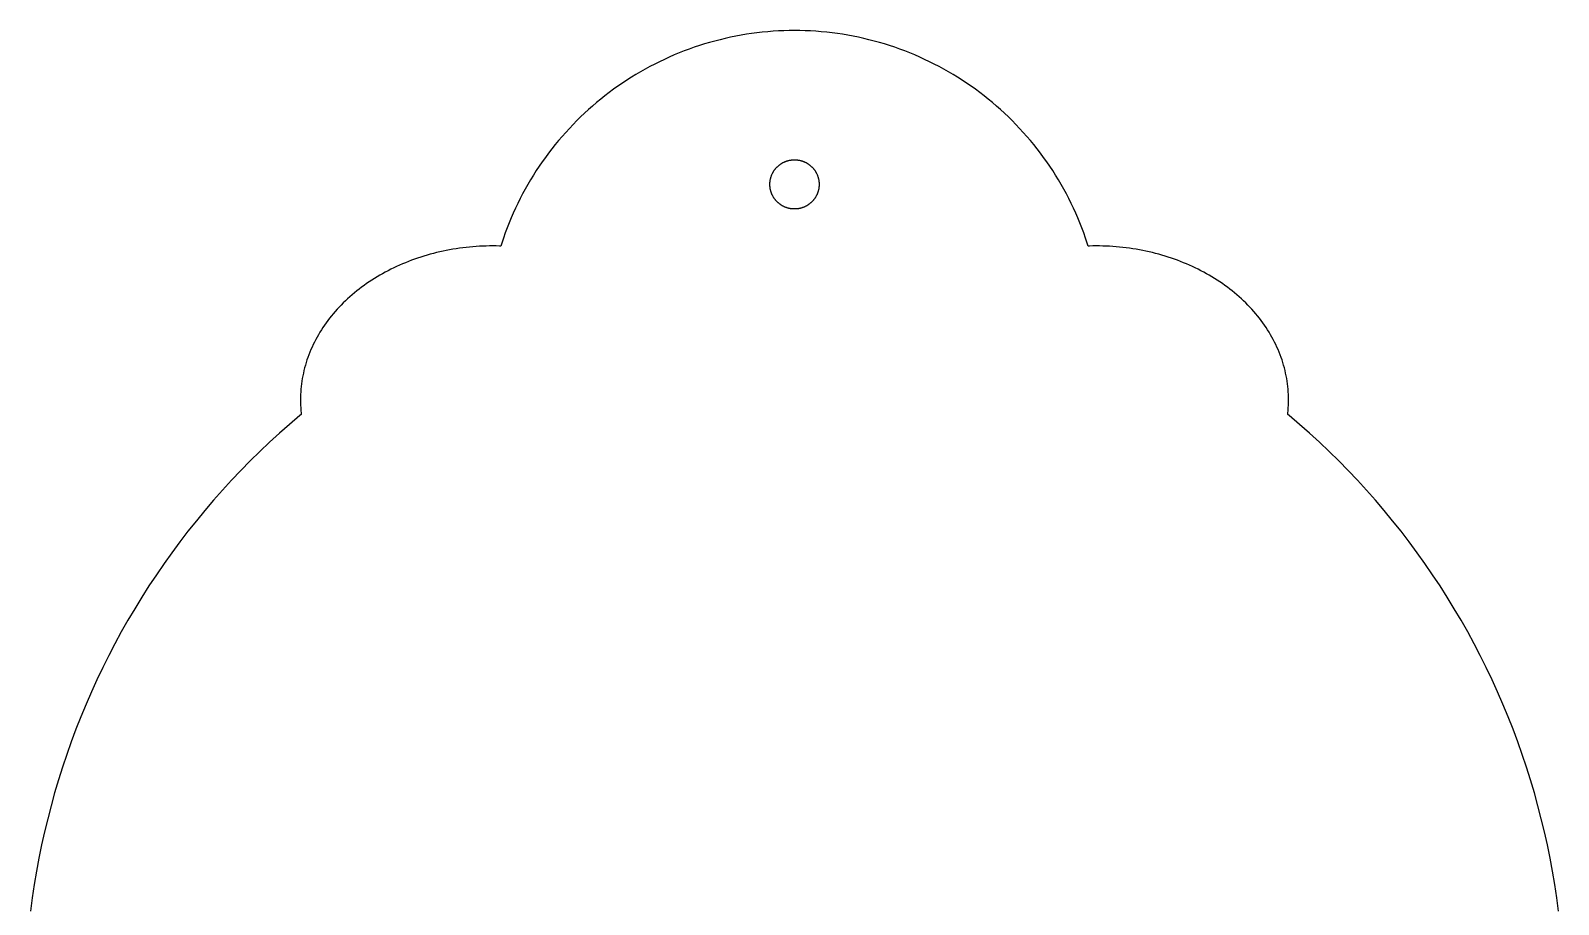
# Model space of a CAD drawing. Header units: metres. Extents: x -125 to 125, y -125 to 158.
# Drawn here: x -124.1 to 124.1, y 16.3 to 158.3 of the extents above; entities that cross this region are included whole.
import ezdxf

# ---------------------------------------------------------------- set-up
doc = ezdxf.new("R2010")
doc.units = ezdxf.units.M

msp = doc.modelspace()

# ---------------------------------------------------------------- linework, layer by layer
for p, q in [((-13.7819, 156.396), (-14.6186, 156.149)), ((-12.9409, 156.63), (-13.7819, 156.396)), ((-12.0961, 156.848), (-12.9409, 156.63)), ((-11.2475, 157.052), (-12.0961, 156.848)), ((-10.3956, 157.241), (-11.2475, 157.052)), ((-9.54044, 157.415), (-10.3956, 157.241)), ((-8.6824, 157.574), (-9.54044, 157.415)), ((-7.82172, 157.718), (-8.6824, 157.574)), ((-6.95865, 157.847), (-7.82172, 157.718)), ((-6.09346, 157.961), (-6.95865, 157.847)), ((-5.22641, 158.059), (-6.09346, 157.961)), ((-4.35777, 158.143), (-5.22641, 158.059)), ((-3.48782, 158.212), (-4.35777, 158.143)), ((-2.61679, 158.265), (-3.48782, 158.212)), ((-1.74496, 158.303), (-2.61679, 158.265)), ((-0.87262, 158.326), (-1.74496, 158.303)), ((0, 158.333), (-0.87262, 158.326)), ((0.87262, 158.326), (0, 158.333)), ((1.74496, 158.303), (0.87262, 158.326)), ((2.61679, 158.265), (1.74496, 158.303)), ((3.48782, 158.212), (2.61679, 158.265)), ((4.35777, 158.143), (3.48782, 158.212)), ((5.22641, 158.059), (4.35777, 158.143)), ((6.09346, 157.961), (5.22641, 158.059)), ((6.95865, 157.847), (6.09346, 157.961)), ((7.82172, 157.718), (6.95865, 157.847)), ((8.6824, 157.574), (7.82172, 157.718)), ((9.54044, 157.415), (8.6824, 157.574)), ((10.3956, 157.241), (9.54044, 157.415)), ((11.2475, 157.052), (10.3956, 157.241)), ((12.0961, 156.848), (11.2475, 157.052)), ((12.9409, 156.63), (12.0961, 156.848)), ((13.7819, 156.396), (12.9409, 156.63)), ((14.6186, 156.149), (13.7819, 156.396)), ((-20.3368, 154.011), (-21.1309, 153.649)), ((-19.5365, 154.359), (-20.3368, 154.011)), ((-18.7303, 154.693), (-19.5365, 154.359)), ((-17.9184, 155.012), (-18.7303, 154.693)), ((-17.101, 155.318), (-17.9184, 155.012)), ((-16.2784, 155.609), (-17.101, 155.318)), ((-15.4508, 155.886), (-16.2784, 155.609)), ((-14.6186, 156.149), (-15.4508, 155.886)), ((15.4508, 155.886), (14.6186, 156.149)), ((16.2784, 155.609), (15.4508, 155.886)), ((17.101, 155.318), (16.2784, 155.609)), ((17.9184, 155.012), (17.101, 155.318)), ((18.7303, 154.693), (17.9184, 155.012)), ((19.5365, 154.359), (18.7303, 154.693)), ((20.3368, 154.011), (19.5365, 154.359)), ((21.1309, 153.649), (20.3368, 154.011)), ((-25, 151.635), (-25.7519, 151.192)), ((-24.2405, 152.064), (-25, 151.635)), ((-23.4736, 152.481), (-24.2405, 152.064)), ((-22.6995, 152.884), (-23.4736, 152.481)), ((-21.9185, 153.273), (-22.6995, 152.884)), ((-21.1309, 153.649), (-21.9185, 153.273)), ((21.9185, 153.273), (21.1309, 153.649)), ((22.6995, 152.884), (21.9185, 153.273)), ((23.4736, 152.481), (22.6995, 152.884)), ((24.2405, 152.064), (23.4736, 152.481)), ((25, 151.635), (24.2405, 152.064)), ((25.7519, 151.192), (25, 151.635)), ((-28.6788, 149.291), (-29.3893, 148.784)), ((-27.9596, 149.785), (-28.6788, 149.291)), ((-27.2319, 150.267), (-27.9596, 149.785)), ((-26.496, 150.736), (-27.2319, 150.267)), ((-25.7519, 151.192), (-26.496, 150.736)), ((26.496, 150.736), (25.7519, 151.192)), ((27.2319, 150.267), (26.496, 150.736)), ((27.9596, 149.785), (27.2319, 150.267)), ((28.6788, 149.291), (27.9596, 149.785)), ((29.3893, 148.784), (28.6788, 149.291)), ((-32.1394, 146.636), (-32.8029, 146.069)), ((-31.466, 147.191), (-32.1394, 146.636)), ((-30.7831, 147.734), (-31.466, 147.191)), ((-30.0907, 148.265), (-30.7831, 147.734)), ((-29.3893, 148.784), (-30.0907, 148.265)), ((30.0907, 148.265), (29.3893, 148.784)), ((30.7831, 147.734), (30.0907, 148.265)), ((31.466, 147.191), (30.7831, 147.734)), ((32.1394, 146.636), (31.466, 147.191)), ((32.8029, 146.069), (32.1394, 146.636)), ((-34.7329, 144.3), (-35.3553, 143.689)), ((-34.0999, 144.901), (-34.7329, 144.3)), ((-33.4565, 145.491), (-34.0999, 144.901)), ((-32.8029, 146.069), (-33.4565, 145.491)), ((33.4565, 145.491), (32.8029, 146.069)), ((34.0999, 144.901), (33.4565, 145.491)), ((34.7329, 144.3), (34.0999, 144.901)), ((35.3553, 143.689), (34.7329, 144.3)), ((-37.1572, 141.79), (-37.7355, 141.136)), ((-36.5677, 142.433), (-37.1572, 141.79)), ((-35.967, 143.066), (-36.5677, 142.433)), ((-35.3553, 143.689), (-35.967, 143.066)), ((35.967, 143.066), (35.3553, 143.689)), ((36.5677, 142.433), (35.967, 143.066)), ((37.1572, 141.79), (36.5677, 142.433)), ((37.7355, 141.136), (37.1572, 141.79)), ((-39.4005, 139.116), (-39.9318, 138.424)), ((-38.8573, 139.799), (-39.4005, 139.116)), ((-38.3022, 140.473), (-38.8573, 139.799)), ((-37.7355, 141.136), (-38.3022, 140.473)), ((38.3022, 140.473), (37.7355, 141.136)), ((38.8573, 139.799), (38.3022, 140.473)), ((39.4005, 139.116), (38.8573, 139.799)), ((39.9318, 138.424), (39.4005, 139.116)), ((-40.9576, 137.012), (-41.4519, 136.293)), ((-40.4508, 137.723), (-40.9576, 137.012)), ((-39.9318, 138.424), (-40.4508, 137.723)), ((-2.51727, 136.442), (-2.46263, 136.485)), ((-2.46263, 136.485), (-2.40726, 136.528)), ((-2.40726, 136.528), (-2.35114, 136.569)), ((-2.35114, 136.569), (-2.2943, 136.61)), ((-2.2943, 136.61), (-2.23677, 136.649)), ((-2.23677, 136.649), (-2.17854, 136.688)), ((-2.17854, 136.688), (-2.11967, 136.726)), ((-2.11967, 136.726), (-2.06015, 136.762)), ((-2.06015, 136.762), (-2, 136.797)), ((-2, 136.797), (-1.93922, 136.832)), ((-1.93922, 136.832), (-1.87788, 136.865)), ((-1.87788, 136.865), (-1.81595, 136.897)), ((-1.81595, 136.897), (-1.75348, 136.928)), ((-1.75348, 136.928), (-1.69046, 136.959)), ((-1.69046, 136.959), (-1.62694, 136.988)), ((-1.62694, 136.988), (-1.56291, 137.015)), ((-1.56291, 137.015), (-1.49841, 137.042)), ((-1.49841, 137.042), (-1.43347, 137.068)), ((-1.43347, 137.068), (-1.36807, 137.092)), ((-1.36807, 137.092), (-1.30226, 137.115)), ((-1.30226, 137.115), (-1.23605, 137.138)), ((-1.23605, 137.138), (-1.16948, 137.159)), ((-1.16948, 137.159), (-1.10254, 137.178)), ((-1.10254, 137.178), (-1.03526, 137.197)), ((-1.03526, 137.197), (-0.967682, 137.215)), ((-0.967682, 137.215), (-0.899796, 137.231)), ((-0.899796, 137.231), (-0.831635, 137.246)), ((-0.831635, 137.246), (-0.763229, 137.26)), ((-0.763229, 137.26), (-0.69458, 137.273)), ((-0.69458, 137.273), (-0.625732, 137.284)), ((-0.625732, 137.284), (-0.556686, 137.294)), ((-0.556686, 137.294), (-0.487473, 137.304)), ((-0.487473, 137.304), (-0.418106, 137.311)), ((-0.418106, 137.311), (-0.348618, 137.318)), ((-0.348618, 137.318), (-0.279022, 137.324)), ((-0.279022, 137.324), (-0.209335, 137.328)), ((-0.209335, 137.328), (-0.139587, 137.331)), ((-0.139587, 137.331), (-0.069809, 137.333)), ((-0.069809, 137.333), (0, 137.333)), ((0, 137.333), (0.069809, 137.333)), ((0.069809, 137.333), (0.139587, 137.331)), ((0.139587, 137.331), (0.209335, 137.328)), ((0.209335, 137.328), (0.279022, 137.324)), ((0.279022, 137.324), (0.348618, 137.318)), ((0.348618, 137.318), (0.418106, 137.311)), ((0.418106, 137.311), (0.487473, 137.304)), ((0.487473, 137.304), (0.556686, 137.294)), ((0.556686, 137.294), (0.625732, 137.284)), ((0.625732, 137.284), (0.69458, 137.273)), ((0.69458, 137.273), (0.763229, 137.26)), ((0.763229, 137.26), (0.831635, 137.246)), ((0.831635, 137.246), (0.899796, 137.231)), ((0.899796, 137.231), (0.967682, 137.215)), ((0.967682, 137.215), (1.03526, 137.197)), ((1.03526, 137.197), (1.10254, 137.178)), ((1.10254, 137.178), (1.16948, 137.159)), ((1.16948, 137.159), (1.23605, 137.138)), ((1.23605, 137.138), (1.30226, 137.115)), ((1.30226, 137.115), (1.36807, 137.092)), ((1.36807, 137.092), (1.43347, 137.068)), ((1.43347, 137.068), (1.49841, 137.042)), ((1.49841, 137.042), (1.56291, 137.015)), ((1.56291, 137.015), (1.62694, 136.988)), ((1.62694, 136.988), (1.69046, 136.959)), ((1.69046, 136.959), (1.75348, 136.928)), ((1.75348, 136.928), (1.81595, 136.897)), ((1.81595, 136.897), (1.87788, 136.865)), ((1.87788, 136.865), (1.93922, 136.832)), ((1.93922, 136.832), (2, 136.797)), ((2, 136.797), (2.06015, 136.762)), ((2.06015, 136.762), (2.11967, 136.726)), ((2.11967, 136.726), (2.17854, 136.688)), ((2.17854, 136.688), (2.23677, 136.649)), ((2.23677, 136.649), (2.2943, 136.61)), ((2.2943, 136.61), (2.35114, 136.569)), ((2.35114, 136.569), (2.40726, 136.528)), ((2.40726, 136.528), (2.46263, 136.485)), ((2.46263, 136.485), (2.51727, 136.442)), ((40.4508, 137.723), (39.9318, 138.424)), ((40.9576, 137.012), (40.4508, 137.723)), ((41.4519, 136.293), (40.9576, 137.012)), ((-42.8584, 134.085), (-43.3013, 133.333)), ((-42.4024, 134.829), (-42.8584, 134.085)), ((-41.9335, 135.565), (-42.4024, 134.829)), ((-41.4519, 136.293), (-41.9335, 135.565)), ((-3.95074, 133.959), (-3.93922, 134.028)), ((-3.93922, 134.028), (-3.9265, 134.097)), ((-3.9265, 134.097), (-3.91258, 134.165)), ((-3.91258, 134.165), (-3.89748, 134.233)), ((-3.89748, 134.233), (-3.88118, 134.301)), ((-3.88118, 134.301), (-3.86369, 134.369)), ((-3.86369, 134.369), (-3.84503, 134.436)), ((-3.84503, 134.436), (-3.82521, 134.503)), ((-3.82521, 134.503), (-3.80421, 134.569)), ((-3.80421, 134.569), (-3.78207, 134.636)), ((-3.78207, 134.636), (-3.75876, 134.701)), ((-3.75876, 134.701), (-3.73431, 134.767)), ((-3.73431, 134.767), (-3.70872, 134.832)), ((-3.70872, 134.832), (-3.68201, 134.896)), ((-3.68201, 134.896), (-3.65417, 134.96)), ((-3.65417, 134.96), (-3.62523, 135.024)), ((-3.62523, 135.024), (-3.59517, 135.087)), ((-3.59517, 135.087), (-3.56403, 135.149)), ((-3.56403, 135.149), (-3.53178, 135.211)), ((-3.53178, 135.211), (-3.49847, 135.273)), ((-3.49847, 135.273), (-3.4641, 135.333)), ((-3.4641, 135.333), (-3.42867, 135.393)), ((-3.42867, 135.393), (-3.39218, 135.453)), ((-3.39218, 135.453), (-3.35468, 135.512)), ((-3.35468, 135.512), (-3.31615, 135.57)), ((-3.31615, 135.57), (-3.2766, 135.628)), ((-3.2766, 135.628), (-3.23605, 135.684)), ((-3.23605, 135.684), (-3.19453, 135.741)), ((-3.19453, 135.741), (-3.15204, 135.796)), ((-3.15204, 135.796), (-3.10858, 135.851)), ((-3.10858, 135.851), (-3.06416, 135.904)), ((-3.06416, 135.904), (-3.01883, 135.958)), ((-3.01883, 135.958), (-2.97256, 136.01)), ((-2.97256, 136.01), (-2.9254, 136.061)), ((-2.9254, 136.061), (-2.87735, 136.112)), ((-2.87735, 136.112), (-2.82841, 136.162)), ((-2.82841, 136.162), (-2.77863, 136.211)), ((-2.77863, 136.211), (-2.72798, 136.259)), ((-2.72798, 136.259), (-2.67651, 136.306)), ((-2.67651, 136.306), (-2.62422, 136.352)), ((-2.62422, 136.352), (-2.57114, 136.397)), ((-2.57114, 136.397), (-2.51727, 136.442)), ((2.51727, 136.442), (2.57114, 136.397)), ((2.57114, 136.397), (2.62422, 136.352)), ((2.62422, 136.352), (2.67651, 136.306)), ((2.67651, 136.306), (2.72798, 136.259)), ((2.72798, 136.259), (2.77863, 136.211)), ((2.77863, 136.211), (2.82841, 136.162)), ((2.82841, 136.162), (2.87735, 136.112)), ((2.87735, 136.112), (2.9254, 136.061)), ((2.9254, 136.061), (2.97256, 136.01)), ((2.97256, 136.01), (3.01883, 135.958)), ((3.01883, 135.958), (3.06416, 135.904)), ((3.06416, 135.904), (3.10858, 135.851)), ((3.10858, 135.851), (3.15204, 135.796)), ((3.15204, 135.796), (3.19453, 135.741)), ((3.19453, 135.741), (3.23605, 135.684)), ((3.23605, 135.684), (3.2766, 135.628)), ((3.2766, 135.628), (3.31615, 135.57)), ((3.31615, 135.57), (3.35468, 135.512)), ((3.35468, 135.512), (3.39218, 135.453)), ((3.39218, 135.453), (3.42867, 135.393)), ((3.42867, 135.393), (3.4641, 135.333)), ((3.4641, 135.333), (3.49847, 135.273)), ((3.49847, 135.273), (3.53178, 135.211)), ((3.53178, 135.211), (3.56403, 135.149)), ((3.56403, 135.149), (3.59517, 135.087)), ((3.59517, 135.087), (3.62523, 135.024)), ((3.62523, 135.024), (3.65417, 134.96)), ((3.65417, 134.96), (3.68201, 134.896)), ((3.68201, 134.896), (3.70872, 134.832)), ((3.70872, 134.832), (3.73431, 134.767)), ((3.73431, 134.767), (3.75876, 134.701)), ((3.75876, 134.701), (3.78207, 134.636)), ((3.78207, 134.636), (3.80421, 134.569)), ((3.80421, 134.569), (3.82521, 134.503)), ((3.82521, 134.503), (3.84503, 134.436)), ((3.84503, 134.436), (3.86369, 134.369)), ((3.86369, 134.369), (3.88118, 134.301)), ((3.88118, 134.301), (3.89748, 134.233)), ((3.89748, 134.233), (3.91258, 134.165)), ((3.91258, 134.165), (3.9265, 134.097)), ((3.9265, 134.097), (3.93922, 134.028)), ((3.93922, 134.028), (3.95074, 133.959)), ((41.9335, 135.565), (41.4519, 136.293)), ((42.4024, 134.829), (41.9335, 135.565)), ((42.8584, 134.085), (42.4024, 134.829)), ((43.3013, 133.333), (42.8584, 134.085)), ((-44.1474, 131.807), (-44.5503, 131.033)), ((-43.731, 132.574), (-44.1474, 131.807)), ((-43.3013, 133.333), (-43.731, 132.574)), ((-4, 133.333), (-3.99939, 133.403)), ((-3.99939, 133.264), (-4, 133.333)), ((-3.99939, 133.403), (-3.99756, 133.473)), ((-3.99756, 133.194), (-3.99939, 133.264)), ((-3.99756, 133.473), (-3.99451, 133.543)), ((-3.99451, 133.124), (-3.99756, 133.194)), ((-3.99451, 133.543), (-3.99025, 133.612)), ((-3.99025, 133.054), (-3.99451, 133.124)), ((-3.99025, 133.612), (-3.98477, 133.682)), ((-3.98477, 132.985), (-3.99025, 133.054)), ((-3.98477, 133.682), (-3.97807, 133.751)), ((-3.97807, 132.915), (-3.98477, 132.985)), ((-3.97807, 133.751), (-3.97018, 133.821)), ((-3.97018, 132.846), (-3.97807, 132.915)), ((-3.97018, 133.821), (-3.96106, 133.89)), ((-3.96106, 132.777), (-3.97018, 132.846)), ((-3.96106, 133.89), (-3.95074, 133.959)), ((-3.95074, 132.708), (-3.96106, 132.777)), ((-3.93922, 132.639), (-3.95074, 132.708)), ((-3.9265, 132.57), (-3.93922, 132.639)), ((-3.91258, 132.502), (-3.9265, 132.57)), ((-3.89748, 132.434), (-3.91258, 132.502)), ((-3.88118, 132.366), (-3.89748, 132.434)), ((-3.86369, 132.298), (-3.88118, 132.366)), ((-3.84503, 132.231), (-3.86369, 132.298)), ((-3.82521, 132.164), (-3.84503, 132.231)), ((-3.80421, 132.097), (-3.82521, 132.164)), ((-3.78207, 132.031), (-3.80421, 132.097)), ((-3.75876, 131.965), (-3.78207, 132.031)), ((-3.73431, 131.9), (-3.75876, 131.965)), ((-3.70872, 131.835), (-3.73431, 131.9)), ((-3.68201, 131.77), (-3.70872, 131.835)), ((-3.65417, 131.706), (-3.68201, 131.77)), ((-3.62523, 131.643), (-3.65417, 131.706)), ((-3.59517, 131.58), (-3.62523, 131.643)), ((-3.56403, 131.517), (-3.59517, 131.58)), ((-3.53178, 131.455), (-3.56403, 131.517)), ((3.56403, 131.517), (3.53178, 131.455)), ((3.59517, 131.58), (3.56403, 131.517)), ((3.62523, 131.643), (3.59517, 131.58)), ((3.65417, 131.706), (3.62523, 131.643)), ((3.68201, 131.77), (3.65417, 131.706)), ((3.70872, 131.835), (3.68201, 131.77)), ((3.73431, 131.9), (3.70872, 131.835)), ((3.75876, 131.965), (3.73431, 131.9)), ((3.78207, 132.031), (3.75876, 131.965)), ((3.80421, 132.097), (3.78207, 132.031)), ((3.82521, 132.164), (3.80421, 132.097)), ((3.84503, 132.231), (3.82521, 132.164)), ((3.86369, 132.298), (3.84503, 132.231)), ((3.88118, 132.366), (3.86369, 132.298)), ((3.89748, 132.434), (3.88118, 132.366)), ((3.91258, 132.502), (3.89748, 132.434)), ((3.9265, 132.57), (3.91258, 132.502)), ((3.93922, 132.639), (3.9265, 132.57)), ((3.95074, 132.708), (3.93922, 132.639)), ((3.95074, 133.959), (3.96106, 133.89)), ((3.96106, 132.777), (3.95074, 132.708)), ((3.96106, 133.89), (3.97018, 133.821)), ((3.97018, 132.846), (3.96106, 132.777)), ((3.97018, 133.821), (3.97807, 133.751)), ((3.97807, 132.915), (3.97018, 132.846)), ((3.97807, 133.751), (3.98477, 133.682)), ((3.98477, 132.985), (3.97807, 132.915)), ((3.98477, 133.682), (3.99025, 133.612)), ((3.99025, 133.054), (3.98477, 132.985)), ((3.99025, 133.612), (3.99451, 133.543)), ((3.99451, 133.124), (3.99025, 133.054)), ((3.99451, 133.543), (3.99756, 133.473)), ((3.99756, 133.194), (3.99451, 133.124)), ((3.99756, 133.473), (3.99939, 133.403)), ((3.99939, 133.264), (3.99756, 133.194)), ((3.99939, 133.403), (4, 133.333)), ((4, 133.333), (3.99939, 133.264)), ((43.731, 132.574), (43.3013, 133.333)), ((44.1474, 131.807), (43.731, 132.574)), ((44.5503, 131.033), (44.1474, 131.807)), ((-45.3154, 129.464), (-45.6773, 128.67)), ((-44.9397, 130.252), (-45.3154, 129.464)), ((-44.5503, 131.033), (-44.9397, 130.252)), ((-3.49847, 131.394), (-3.53178, 131.455)), ((-3.4641, 131.333), (-3.49847, 131.394)), ((-3.42867, 131.273), (-3.4641, 131.333)), ((-3.39218, 131.214), (-3.42867, 131.273)), ((-3.35468, 131.155), (-3.39218, 131.214)), ((-3.31615, 131.097), (-3.35468, 131.155)), ((-3.2766, 131.039), (-3.31615, 131.097)), ((-3.23605, 130.982), (-3.2766, 131.039)), ((-3.19453, 130.926), (-3.23605, 130.982)), ((-3.15204, 130.871), (-3.19453, 130.926)), ((-3.10858, 130.816), (-3.15204, 130.871)), ((-3.06416, 130.762), (-3.10858, 130.816)), ((-3.01883, 130.709), (-3.06416, 130.762)), ((-2.97256, 130.657), (-3.01883, 130.709)), ((-2.9254, 130.605), (-2.97256, 130.657)), ((-2.87735, 130.555), (-2.9254, 130.605)), ((-2.82841, 130.505), (-2.87735, 130.555)), ((-2.77863, 130.456), (-2.82841, 130.505)), ((-2.72798, 130.408), (-2.77863, 130.456)), ((-2.67651, 130.361), (-2.72798, 130.408)), ((-2.62422, 130.314), (-2.67651, 130.361)), ((-2.57114, 130.269), (-2.62422, 130.314)), ((-2.51727, 130.225), (-2.57114, 130.269)), ((-2.46263, 130.181), (-2.51727, 130.225)), ((-2.40726, 130.139), (-2.46263, 130.181)), ((-2.35114, 130.097), (-2.40726, 130.139)), ((-2.2943, 130.057), (-2.35114, 130.097)), ((-2.23677, 130.017), (-2.2943, 130.057)), ((-2.17854, 129.979), (-2.23677, 130.017)), ((-2.11967, 129.941), (-2.17854, 129.979)), ((-2.06015, 129.905), (-2.11967, 129.941)), ((-2, 129.869), (-2.06015, 129.905)), ((-1.93922, 129.835), (-2, 129.869)), ((-1.87788, 129.802), (-1.93922, 129.835)), ((-1.81595, 129.769), (-1.87788, 129.802)), ((-1.75348, 129.738), (-1.81595, 129.769)), ((-1.69046, 129.708), (-1.75348, 129.738)), ((-1.62694, 129.679), (-1.69046, 129.708)), ((-1.56291, 129.651), (-1.62694, 129.679)), ((-1.49841, 129.625), (-1.56291, 129.651)), ((-1.43347, 129.599), (-1.49841, 129.625)), ((-1.36807, 129.575), (-1.43347, 129.599)), ((-1.30226, 129.551), (-1.36807, 129.575)), ((-1.23605, 129.529), (-1.30226, 129.551)), ((-1.16948, 129.508), (-1.23605, 129.529)), ((-1.10254, 129.488), (-1.16948, 129.508)), ((-1.03526, 129.47), (-1.10254, 129.488)), ((-0.967682, 129.452), (-1.03526, 129.47)), ((-0.899796, 129.436), (-0.967682, 129.452)), ((-0.831635, 129.421), (-0.899796, 129.436)), ((-0.763229, 129.407), (-0.831635, 129.421)), ((-0.69458, 129.394), (-0.763229, 129.407)), ((-0.625732, 129.383), (-0.69458, 129.394)), ((-0.556686, 129.372), (-0.625732, 129.383)), ((-0.487473, 129.363), (-0.556686, 129.372)), ((-0.418106, 129.355), (-0.487473, 129.363)), ((-0.348618, 129.349), (-0.418106, 129.355)), ((-0.279022, 129.343), (-0.348618, 129.349)), ((-0.209335, 129.339), (-0.279022, 129.343)), ((-0.139587, 129.336), (-0.209335, 129.339)), ((-0.069809, 129.334), (-0.139587, 129.336)), ((0, 129.333), (-0.069809, 129.334)), ((0.069809, 129.334), (0, 129.333)), ((0.139587, 129.336), (0.069809, 129.334)), ((0.209335, 129.339), (0.139587, 129.336)), ((0.279022, 129.343), (0.209335, 129.339)), ((0.348618, 129.349), (0.279022, 129.343)), ((0.418106, 129.355), (0.348618, 129.349)), ((0.487473, 129.363), (0.418106, 129.355)), ((0.556686, 129.372), (0.487473, 129.363)), ((0.625732, 129.383), (0.556686, 129.372)), ((0.69458, 129.394), (0.625732, 129.383)), ((0.763229, 129.407), (0.69458, 129.394)), ((0.831635, 129.421), (0.763229, 129.407)), ((0.899796, 129.436), (0.831635, 129.421)), ((0.967682, 129.452), (0.899796, 129.436)), ((1.03526, 129.47), (0.967682, 129.452)), ((1.10254, 129.488), (1.03526, 129.47)), ((1.16948, 129.508), (1.10254, 129.488)), ((1.23605, 129.529), (1.16948, 129.508)), ((1.30226, 129.551), (1.23605, 129.529)), ((1.36807, 129.575), (1.30226, 129.551)), ((1.43347, 129.599), (1.36807, 129.575)), ((1.49841, 129.625), (1.43347, 129.599)), ((1.56291, 129.651), (1.49841, 129.625)), ((1.62694, 129.679), (1.56291, 129.651)), ((1.69046, 129.708), (1.62694, 129.679)), ((1.75348, 129.738), (1.69046, 129.708)), ((1.81595, 129.769), (1.75348, 129.738)), ((1.87788, 129.802), (1.81595, 129.769)), ((1.93922, 129.835), (1.87788, 129.802)), ((2, 129.869), (1.93922, 129.835)), ((2.06015, 129.905), (2, 129.869)), ((2.11967, 129.941), (2.06015, 129.905)), ((2.17854, 129.979), (2.11967, 129.941)), ((2.23677, 130.017), (2.17854, 129.979)), ((2.2943, 130.057), (2.23677, 130.017)), ((2.35114, 130.097), (2.2943, 130.057)), ((2.40726, 130.139), (2.35114, 130.097)), ((2.46263, 130.181), (2.40726, 130.139)), ((2.51727, 130.225), (2.46263, 130.181)), ((2.57114, 130.269), (2.51727, 130.225)), ((2.62422, 130.314), (2.57114, 130.269)), ((2.67651, 130.361), (2.62422, 130.314)), ((2.72798, 130.408), (2.67651, 130.361)), ((2.77863, 130.456), (2.72798, 130.408)), ((2.82841, 130.505), (2.77863, 130.456)), ((2.87735, 130.555), (2.82841, 130.505)), ((2.9254, 130.605), (2.87735, 130.555)), ((2.97256, 130.657), (2.9254, 130.605)), ((3.01883, 130.709), (2.97256, 130.657)), ((3.06416, 130.762), (3.01883, 130.709)), ((3.10858, 130.816), (3.06416, 130.762)), ((3.15204, 130.871), (3.10858, 130.816)), ((3.19453, 130.926), (3.15204, 130.871)), ((3.23605, 130.982), (3.19453, 130.926)), ((3.2766, 131.039), (3.23605, 130.982)), ((3.31615, 131.097), (3.2766, 131.039)), ((3.35468, 131.155), (3.31615, 131.097)), ((3.39218, 131.214), (3.35468, 131.155)), ((3.42867, 131.273), (3.39218, 131.214)), ((3.4641, 131.333), (3.42867, 131.273)), ((3.49847, 131.394), (3.4641, 131.333)), ((3.53178, 131.455), (3.49847, 131.394)), ((44.9397, 130.252), (44.5503, 131.033)), ((45.3154, 129.464), (44.9397, 130.252)), ((45.6773, 128.67), (45.3154, 129.464)), ((-46.3592, 127.064), (-46.679, 126.252)), ((-46.0252, 127.87), (-46.3592, 127.064)), ((-45.6773, 128.67), (-46.0252, 127.87)), ((46.0252, 127.87), (45.6773, 128.67)), ((46.3592, 127.064), (46.0252, 127.87)), ((46.679, 126.252), (46.3592, 127.064)), ((-47.2759, 124.612), (-47.5528, 123.784)), ((-46.9846, 125.434), (-47.2759, 124.612)), ((-46.679, 126.252), (-46.9846, 125.434)), ((46.9846, 125.434), (46.679, 126.252)), ((47.2759, 124.612), (46.9846, 125.434)), ((47.5528, 123.784), (47.2759, 124.612)), ((-60.1888, 121.673), (-60.6962, 121.513)), ((-59.6779, 121.826), (-60.1888, 121.673)), ((-59.1638, 121.971), (-59.6779, 121.826)), ((-58.6466, 122.11), (-59.1638, 121.971)), ((-58.1264, 122.241), (-58.6466, 122.11)), ((-57.6035, 122.365), (-58.1264, 122.241)), ((-57.0779, 122.481), (-57.6035, 122.365)), ((-56.5499, 122.591), (-57.0779, 122.481)), ((-56.0195, 122.693), (-56.5499, 122.591)), ((-55.487, 122.787), (-56.0195, 122.693)), ((-54.9526, 122.874), (-55.487, 122.787)), ((-54.4163, 122.954), (-54.9526, 122.874)), ((-53.8784, 123.026), (-54.4163, 122.954)), ((-53.3389, 123.09), (-53.8784, 123.026)), ((-52.7982, 123.147), (-53.3389, 123.09)), ((-52.2563, 123.196), (-52.7982, 123.147)), ((-51.7134, 123.238), (-52.2563, 123.196)), ((-51.1697, 123.272), (-51.7134, 123.238)), ((-50.6253, 123.299), (-51.1697, 123.272)), ((-50.0804, 123.318), (-50.6253, 123.299)), ((-49.5352, 123.33), (-50.0804, 123.318)), ((-48.9898, 123.333), (-49.5352, 123.33)), ((-48.4444, 123.33), (-48.9898, 123.333)), ((-47.8992, 123.318), (-48.4444, 123.33)), ((-47.702, 123.311), (-47.8992, 123.318)), ((-47.5528, 123.784), (-47.702, 123.311)), ((47.702, 123.311), (47.5528, 123.784)), ((47.8992, 123.318), (47.702, 123.311)), ((48.4444, 123.33), (47.8992, 123.318)), ((48.9898, 123.333), (48.4444, 123.33)), ((49.5352, 123.33), (48.9898, 123.333)), ((50.0804, 123.318), (49.5352, 123.33)), ((50.6253, 123.299), (50.0804, 123.318)), ((51.1697, 123.272), (50.6253, 123.299)), ((51.7134, 123.238), (51.1697, 123.272)), ((52.2563, 123.196), (51.7134, 123.238)), ((52.7982, 123.147), (52.2563, 123.196)), ((53.3389, 123.09), (52.7982, 123.147)), ((53.8784, 123.026), (53.3389, 123.09)), ((54.4163, 122.954), (53.8784, 123.026)), ((54.9526, 122.874), (54.4163, 122.954)), ((55.487, 122.787), (54.9526, 122.874)), ((56.0195, 122.693), (55.487, 122.787)), ((56.5499, 122.591), (56.0195, 122.693)), ((57.0779, 122.481), (56.5499, 122.591)), ((57.6035, 122.365), (57.0779, 122.481)), ((58.1264, 122.241), (57.6035, 122.365)), ((58.6466, 122.11), (58.1264, 122.241)), ((59.1638, 121.971), (58.6466, 122.11)), ((59.6779, 121.826), (59.1638, 121.971)), ((60.1888, 121.673), (59.6779, 121.826)), ((60.6962, 121.513), (60.1888, 121.673)), ((-66.0098, 119.3), (-66.4646, 119.059)), ((-65.5498, 119.535), (-66.0098, 119.3)), ((-65.0847, 119.762), (-65.5498, 119.535)), ((-64.6148, 119.984), (-65.0847, 119.762)), ((-64.1401, 120.199), (-64.6148, 119.984)), ((-63.6608, 120.407), (-64.1401, 120.199)), ((-63.177, 120.608), (-63.6608, 120.407)), ((-62.6889, 120.803), (-63.177, 120.608)), ((-62.1966, 120.991), (-62.6889, 120.803)), ((-61.7003, 121.172), (-62.1966, 120.991)), ((-61.2001, 121.346), (-61.7003, 121.172)), ((-60.6962, 121.513), (-61.2001, 121.346)), ((61.2001, 121.346), (60.6962, 121.513)), ((61.7003, 121.172), (61.2001, 121.346)), ((62.1966, 120.991), (61.7003, 121.172)), ((62.6889, 120.803), (62.1966, 120.991)), ((63.177, 120.608), (62.6889, 120.803)), ((63.6608, 120.407), (63.177, 120.608)), ((64.1401, 120.199), (63.6608, 120.407)), ((64.6148, 119.984), (64.1401, 120.199)), ((65.0847, 119.762), (64.6148, 119.984)), ((65.5498, 119.535), (65.0847, 119.762)), ((66.0098, 119.3), (65.5498, 119.535)), ((66.4646, 119.059), (66.0098, 119.3)), ((-69.9001, 116.912), (-70.3022, 116.617)), ((-69.4916, 117.201), (-69.9001, 116.912)), ((-69.0769, 117.484), (-69.4916, 117.201)), ((-68.6561, 117.762), (-69.0769, 117.484)), ((-68.2292, 118.034), (-68.6561, 117.762)), ((-67.7965, 118.299), (-68.2292, 118.034)), ((-67.3581, 118.559), (-67.7965, 118.299)), ((-66.914, 118.812), (-67.3581, 118.559)), ((-66.4646, 119.059), (-66.914, 118.812)), ((66.914, 118.812), (66.4646, 119.059)), ((67.3581, 118.559), (66.914, 118.812)), ((67.7965, 118.299), (67.3581, 118.559)), ((68.2292, 118.034), (67.7965, 118.299)), ((68.6561, 117.762), (68.2292, 118.034)), ((69.0769, 117.484), (68.6561, 117.762)), ((69.4916, 117.201), (69.0769, 117.484)), ((69.9001, 116.912), (69.4916, 117.201)), ((70.3022, 116.617), (69.9001, 116.912)), ((-72.9287, 114.403), (-73.2756, 114.066)), ((-72.5745, 114.735), (-72.9287, 114.403)), ((-72.2131, 115.062), (-72.5745, 114.735)), ((-71.8446, 115.383), (-72.2131, 115.062)), ((-71.4692, 115.7), (-71.8446, 115.383)), ((-71.0869, 116.011), (-71.4692, 115.7)), ((-70.6979, 116.317), (-71.0869, 116.011)), ((-70.3022, 116.617), (-70.6979, 116.317)), ((70.6979, 116.317), (70.3022, 116.617)), ((71.0869, 116.011), (70.6979, 116.317)), ((71.4692, 115.7), (71.0869, 116.011)), ((71.8446, 115.383), (71.4692, 115.7)), ((72.2131, 115.062), (71.8446, 115.383)), ((72.5745, 114.735), (72.2131, 115.062)), ((72.9287, 114.403), (72.5745, 114.735)), ((73.2756, 114.066), (72.9287, 114.403)), ((-75.1982, 111.949), (-75.4913, 111.581)), ((-74.8972, 112.313), (-75.1982, 111.949)), ((-74.5883, 112.673), (-74.8972, 112.313)), ((-74.2716, 113.028), (-74.5883, 112.673)), ((-73.9471, 113.379), (-74.2716, 113.028)), ((-73.6151, 113.725), (-73.9471, 113.379)), ((-73.2756, 114.066), (-73.6151, 113.725)), ((73.6151, 113.725), (73.2756, 114.066)), ((73.9471, 113.379), (73.6151, 113.725)), ((74.2716, 113.028), (73.9471, 113.379)), ((74.5883, 112.673), (74.2716, 113.028)), ((74.8972, 112.313), (74.5883, 112.673)), ((75.1982, 111.949), (74.8972, 112.313)), ((75.4913, 111.581), (75.1982, 111.949)), ((-77.0771, 109.293), (-77.3119, 108.899)), ((-76.8337, 109.683), (-77.0771, 109.293)), ((-76.5819, 110.07), (-76.8337, 109.683)), ((-76.3217, 110.454), (-76.5819, 110.07)), ((-76.0531, 110.833), (-76.3217, 110.454)), ((-75.7763, 111.209), (-76.0531, 110.833)), ((-75.4913, 111.581), (-75.7763, 111.209)), ((75.7763, 111.209), (75.4913, 111.581)), ((76.0531, 110.833), (75.7763, 111.209)), ((76.3217, 110.454), (76.0531, 110.833)), ((76.5819, 110.07), (76.3217, 110.454)), ((76.8337, 109.683), (76.5819, 110.07)), ((77.0771, 109.293), (76.8337, 109.683)), ((77.3119, 108.899), (77.0771, 109.293)), ((-78.3552, 106.884), (-78.5372, 106.473)), ((-78.1642, 107.293), (-78.3552, 106.884)), ((-77.9643, 107.698), (-78.1642, 107.293)), ((-77.7556, 108.102), (-77.9643, 107.698)), ((-77.5381, 108.502), (-77.7556, 108.102)), ((-77.3119, 108.899), (-77.5381, 108.502)), ((77.5381, 108.502), (77.3119, 108.899)), ((77.7556, 108.102), (77.5381, 108.502)), ((77.9643, 107.698), (77.7556, 108.102)), ((78.1642, 107.293), (77.9643, 107.698)), ((78.3552, 106.884), (78.1642, 107.293)), ((78.5372, 106.473), (78.3552, 106.884)), ((-79.3115, 104.381), (-79.4389, 103.957)), ((-79.175, 104.804), (-79.3115, 104.381)), ((-79.0292, 105.224), (-79.175, 104.804)), ((-78.8743, 105.643), (-79.0292, 105.224)), ((-78.7103, 106.059), (-78.8743, 105.643)), ((-78.5372, 106.473), (-78.7103, 106.059)), ((78.7103, 106.059), (78.5372, 106.473)), ((78.8743, 105.643), (78.7103, 106.059)), ((79.0292, 105.224), (78.8743, 105.643)), ((79.175, 104.804), (79.0292, 105.224)), ((79.3115, 104.381), (79.175, 104.804)), ((79.4389, 103.957), (79.3115, 104.381)), ((-79.9357, 101.813), (-80.0069, 101.38)), ((-79.855, 102.244), (-79.9357, 101.813)), ((-79.765, 102.675), (-79.855, 102.244)), ((-79.6656, 103.104), (-79.765, 102.675)), ((-79.5569, 103.531), (-79.6656, 103.104)), ((-79.4389, 103.957), (-79.5569, 103.531)), ((79.5569, 103.531), (79.4389, 103.957)), ((79.6656, 103.104), (79.5569, 103.531)), ((79.765, 102.675), (79.6656, 103.104)), ((79.855, 102.244), (79.765, 102.675)), ((79.9357, 101.813), (79.855, 102.244)), ((80.0069, 101.38), (79.9357, 101.813)), ((-80.197, 99.6417), (-80.2207, 99.2058)), ((-80.1637, 100.077), (-80.197, 99.6417)), ((-80.1209, 100.512), (-80.1637, 100.077)), ((-80.0686, 100.947), (-80.1209, 100.512)), ((-80.0069, 101.38), (-80.0686, 100.947)), ((80.0686, 100.947), (80.0069, 101.38)), ((80.1209, 100.512), (80.0686, 100.947)), ((80.1637, 100.077), (80.1209, 100.512)), ((80.197, 99.6417), (80.1637, 100.077)), ((80.2207, 99.2058), (80.197, 99.6417)), ((-80.235, 98.7696), (-80.2398, 98.3333)), ((-80.2398, 98.3333), (-80.235, 97.897)), ((-80.2207, 99.2058), (-80.235, 98.7696)), ((-80.235, 97.897), (-80.2207, 97.4608)), ((-80.2207, 97.4608), (-80.197, 97.0249)), ((-80.197, 97.0249), (-80.1637, 96.5894)), ((80.1637, 96.5894), (80.197, 97.0249)), ((80.197, 97.0249), (80.2207, 97.4608)), ((80.235, 98.7696), (80.2207, 99.2058)), ((80.2207, 97.4608), (80.235, 97.897)), ((80.2398, 98.3333), (80.235, 98.7696)), ((80.235, 97.897), (80.2398, 98.3333)), ((-82.0074, 94.3387), (-83.6413, 92.8931)), ((-80.3484, 95.7556), (-82.0074, 94.3387)), ((-80.0977, 95.9622), (-80.3484, 95.7556)), ((-80.1637, 96.5894), (-80.1209, 96.1544)), ((-80.1209, 96.1544), (-80.0977, 95.9622)), ((80.0977, 95.9622), (80.1209, 96.1544)), ((80.3484, 95.7556), (80.0977, 95.9622)), ((80.1209, 96.1544), (80.1637, 96.5894)), ((82.0074, 94.3387), (80.3484, 95.7556)), ((83.6413, 92.8931), (82.0074, 94.3387)), ((-83.6413, 92.8931), (-85.2498, 91.4192)), ((85.2498, 91.4192), (83.6413, 92.8931)), ((-86.8323, 89.9175), (-88.3883, 88.3883)), ((-85.2498, 91.4192), (-86.8323, 89.9175)), ((86.8323, 89.9175), (85.2498, 91.4192)), ((88.3883, 88.3883), (86.8323, 89.9175)), ((-88.3883, 88.3883), (-89.9175, 86.8323)), ((89.9175, 86.8323), (88.3883, 88.3883)), ((-91.4192, 85.2498), (-92.8931, 83.6413)), ((-89.9175, 86.8323), (-91.4192, 85.2498)), ((91.4192, 85.2498), (89.9175, 86.8323)), ((92.8931, 83.6413), (91.4192, 85.2498)), ((-94.3387, 82.0074), (-95.7556, 80.3484)), ((-92.8931, 83.6413), (-94.3387, 82.0074)), ((94.3387, 82.0074), (92.8931, 83.6413)), ((95.7556, 80.3484), (94.3387, 82.0074)), ((-95.7556, 80.3484), (-97.1432, 78.665)), ((97.1432, 78.665), (95.7556, 80.3484)), ((-98.5013, 76.9577), (-99.8294, 75.2269)), ((-97.1432, 78.665), (-98.5013, 76.9577)), ((98.5013, 76.9577), (97.1432, 78.665)), ((99.8294, 75.2269), (98.5013, 76.9577)), ((-99.8294, 75.2269), (-101.127, 73.4731)), ((101.127, 73.4731), (99.8294, 75.2269)), ((-101.127, 73.4731), (-102.394, 71.6971)), ((102.394, 71.6971), (101.127, 73.4731)), ((-103.63, 69.8991), (-104.834, 68.0799)), ((-102.394, 71.6971), (-103.63, 69.8991)), ((103.63, 69.8991), (102.394, 71.6971)), ((104.834, 68.0799), (103.63, 69.8991)), ((-104.834, 68.0799), (-106.006, 66.2399)), ((106.006, 66.2399), (104.834, 68.0799)), ((-106.006, 66.2399), (-107.146, 64.3797)), ((107.146, 64.3797), (106.006, 66.2399)), ((-108.253, 62.5), (-109.327, 60.6012)), ((-107.146, 64.3797), (-108.253, 62.5)), ((108.253, 62.5), (107.146, 64.3797)), ((109.327, 60.6012), (108.253, 62.5)), ((-109.327, 60.6012), (-110.368, 58.6839)), ((110.368, 58.6839), (109.327, 60.6012)), ((-110.368, 58.6839), (-111.376, 56.7488)), ((111.376, 56.7488), (110.368, 58.6839)), ((-112.349, 54.7964), (-113.288, 52.8273)), ((-111.376, 56.7488), (-112.349, 54.7964)), ((112.349, 54.7964), (111.376, 56.7488)), ((113.288, 52.8273), (112.349, 54.7964)), ((-113.288, 52.8273), (-114.193, 50.8421)), ((114.193, 50.8421), (113.288, 52.8273)), ((-114.193, 50.8421), (-115.063, 48.8414)), ((115.063, 48.8414), (114.193, 50.8421)), ((-115.063, 48.8414), (-115.898, 46.8258)), ((115.898, 46.8258), (115.063, 48.8414)), ((-116.698, 44.796), (-117.462, 42.7525)), ((-115.898, 46.8258), (-116.698, 44.796)), ((116.698, 44.796), (115.898, 46.8258)), ((117.462, 42.7525), (116.698, 44.796)), ((-117.462, 42.7525), (-118.19, 40.696)), ((118.19, 40.696), (117.462, 42.7525)), ((-118.19, 40.696), (-118.882, 38.6271)), ((118.882, 38.6271), (118.19, 40.696)), ((-118.882, 38.6271), (-119.538, 36.5465)), ((119.538, 36.5465), (118.882, 38.6271)), ((-119.538, 36.5465), (-120.158, 34.4547)), ((120.158, 34.4547), (119.538, 36.5465)), ((-120.741, 32.3524), (-121.287, 30.2402)), ((-120.158, 34.4547), (-120.741, 32.3524)), ((120.741, 32.3524), (120.158, 34.4547)), ((121.287, 30.2402), (120.741, 32.3524)), ((-121.287, 30.2402), (-121.796, 28.1189)), ((121.796, 28.1189), (121.287, 30.2402)), ((-121.796, 28.1189), (-122.268, 25.989)), ((122.268, 25.989), (121.796, 28.1189)), ((-122.268, 25.989), (-122.703, 23.8511)), ((122.703, 23.8511), (122.268, 25.989)), ((-122.703, 23.8511), (-123.101, 21.706)), ((123.101, 21.706), (122.703, 23.8511)), ((-123.101, 21.706), (-123.461, 19.5543)), ((123.461, 19.5543), (123.101, 21.706)), ((-123.784, 17.3966), (-124.068, 15.2337)), ((-123.461, 19.5543), (-123.784, 17.3966)), ((123.784, 17.3966), (123.461, 19.5543)), ((124.068, 15.2337), (123.784, 17.3966))]:
    msp.add_line(p, q)

doc.saveas('drawing.dxf')
